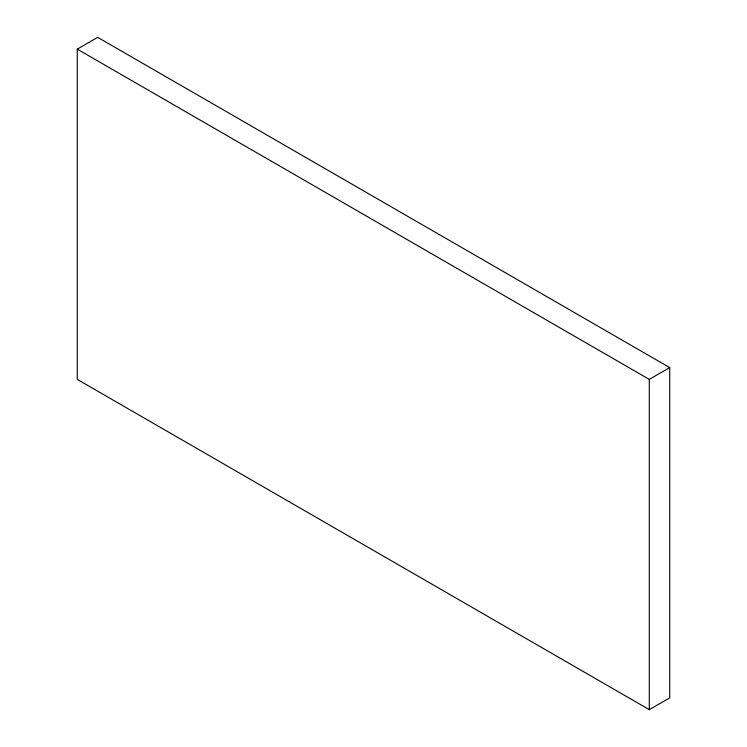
<?xml version="1.0" encoding="UTF-8"?>
<svg xmlns="http://www.w3.org/2000/svg" width="747" height="747" viewBox="0 0 747 747"><rect width="100%" height="100%" fill="white"/><g stroke="black" fill="none" stroke-linecap="round" stroke-linejoin="round"><path stroke-width="1.12" d="M77.277 49.143L97.708 37.35L669.723 367.599L669.723 697.857L649.292 709.65L77.277 379.401L77.277 49.143L649.292 379.392L669.723 367.599M649.292 379.392L649.292 709.65"/></g></svg>
